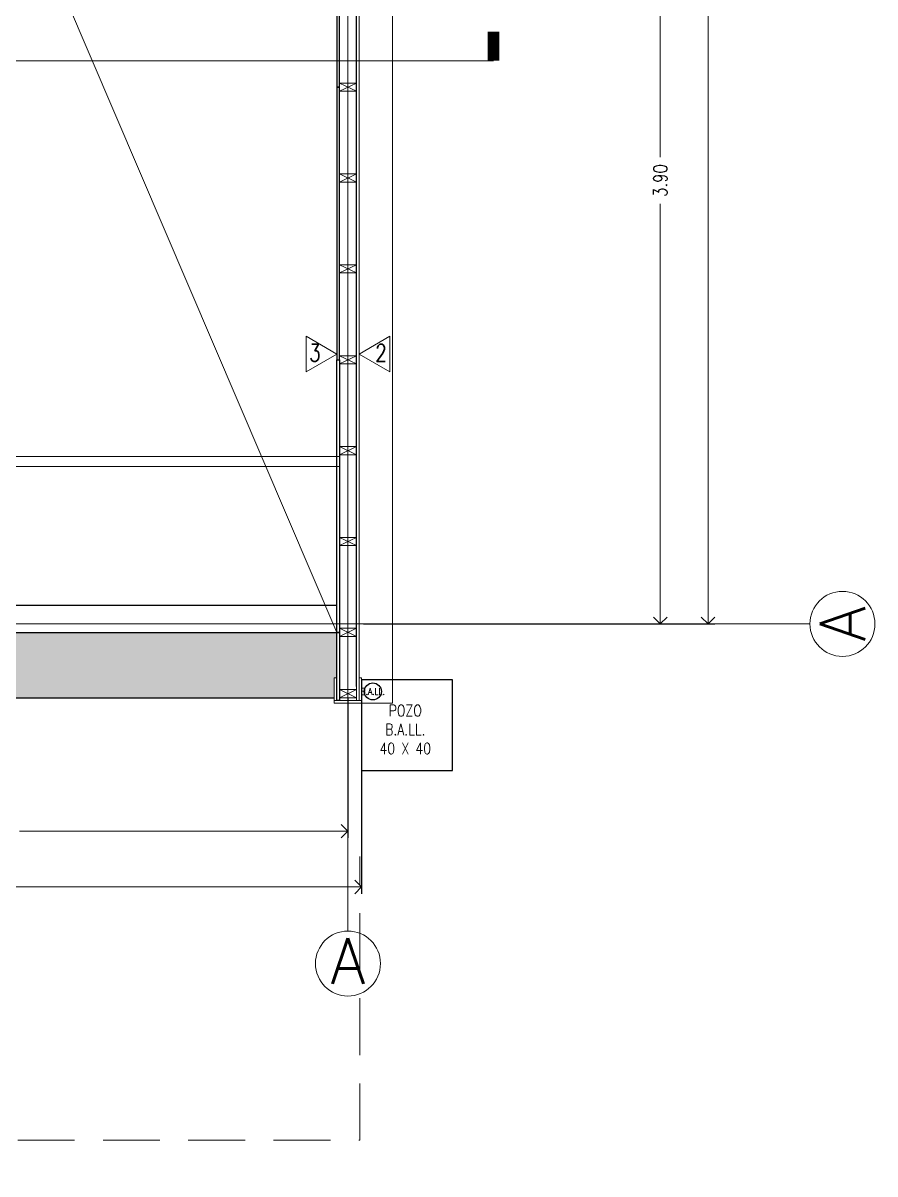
# Model space of a CAD drawing. Header units: inches. Extents: x 10.8 to 60.4, y 12.2 to 79.7.
# Drawn here: x 30.83 to 34.57, y 12.81 to 17.88 of the extents above; entities that cross this region are included whole.
import ezdxf
from ezdxf.enums import TextEntityAlignment as Align

# ---------------------------------------------------------------- set-up
doc = ezdxf.new("R2010")
doc.units = ezdxf.units.IN
doc.header["$MEASUREMENT"] = 0
doc.linetypes.add('HIDDEN', pattern=[0.375, 0.25, -0.125])
doc.layers.get('DEFPOINTS').update_dxf_attribs({"color": 210})
for name, color, linetype, lineweight in [('A-ANNO-DIMS', 3, 'Continuous', 18), ('A-ANNO-SYMB', 3, 'Continuous', 18), ('A-ANNO-TEXT', 3, 'Continuous', 18), ('A-DETL-MBND', 3, 'Continuous', 18), ('A-DETL-MCUT', 4, 'Continuous', 25), ('A-ELEV-IDEN', 3, 'Continuous', 18), ('A-ELEV-MBE2', 4, 'Continuous', 25), ('A-FLOR-PATT', 8, 'Continuous', 18), ('A-WALL-PATT', 8, 'Continuous', 18), ('A-WALL-STUD', 3, 'Continuous', 18)]:
    doc.layers.add(name, color=color, linetype=linetype, lineweight=lineweight)
doc.styles.add('E-ROMANS', font='romans.shx', dxfattribs={"width": 0.8})
doc.dimstyles.new('E-0050_ARW_12', dxfattribs={"dimscale": 0.001, "dimtxt": 60, "dimasz": 60, "dimexe": 30, "dimexo": 20, "dimgap": 30, "dimtad": 0, "dimzin": 0, "dimdsep": 46, "dimtxsty": 'E-ROMANS', "dimblk": 'OPEN90', "dimcen": 30, "dimclrd": 256, "dimclre": 256, "dimclrt": 256, "dimadec": 0, "dimazin": 0, "dimtfac": 1, "dimtmove": 1, "dimatfit": 3, "dimldrblk": 'OPEN90', "dimfxl": 1, "dimtfill": 1, "dimtolj": 1, "dimtzin": 0, "dimlwd": -1, "dimarcsym": 0})

# ---------------------------------------------------------------- blocks, each defined once
blk = doc.blocks.new('_Open90')
at = {"color": 0, "linetype": 'ByBlock', "lineweight": -2}
for p, q in [((0, 0), (-1, 0)), ((-0.5, 0.5), (0, 0)), ((0, 0), (-0.5, -0.5))]:
    blk.add_line(p, q, dxfattribs=at)
blk = doc.blocks.new('*D865')
at = {"layer": 'A-ANNO-DIMS', "lineweight": -2, "transparency": 16777216}
for p, q in [((29.1594, 15.1914), (29.1594, 14.2886)), ((32.2564, 14.9034), (32.2564, 14.2886))]:
    blk.add_line(p, q, dxfattribs=at)
at = {"layer": 'A-ANNO-DIMS', "transparency": 16777216}
for p, q in [((29.2194, 14.3186), (30.6048, 14.3186)), ((32.1964, 14.3186), (30.8111, 14.3186))]:
    blk.add_line(p, q, dxfattribs=at)
at = {"layer": 'DEFPOINTS', "color": 0, "transparency": 16777216}
for p in [(29.1594, 15.2114), (32.2564, 14.9234), (32.2564, 14.3186)]:
    blk.add_point(p, dxfattribs=at)
at = {"layer": 'A-ANNO-DIMS', "transparency": 16777216, "xscale": 0.06, "yscale": 0.06, "zscale": 0.06, "rotation": 180}
blk.add_blockref('_Open90', (29.1594, 14.3186), dxfattribs=at)
at = {"layer": 'A-ANNO-DIMS', "transparency": 16777216, "xscale": 0.06, "yscale": 0.06, "zscale": 0.06}
blk.add_blockref('_Open90', (32.2564, 14.3186), dxfattribs=at)
at = {"layer": 'A-ANNO-DIMS', "transparency": 16777216, "insert": (30.7079, 14.3186), "char_height": 0.06, "attachment_point": 5, "style": 'E-ROMANS', "bg_fill": 3, "box_fill_scale": 1.25, "bg_fill_color": 256, "bg_fill_true_color": 13158600, "bg_fill_transparency": 0}
blk.add_mtext('\\A1;3.10', dxfattribs=at)
blk = doc.blocks.new('*D1054')
at = {"layer": 'A-ANNO-DIMS', "lineweight": -2, "transparency": 16777216}
for p, q in [((32.3161, 14.8624), (32.3161, 14.0432)), ((26.0099, 14.1875), (26.0099, 14.0432))]:
    blk.add_line(p, q, dxfattribs=at)
at = {"layer": 'A-ANNO-DIMS', "transparency": 16777216}
for p, q in [((26.0699, 14.0732), (29.0679, 14.0732)), ((32.2561, 14.0732), (29.2581, 14.0732))]:
    blk.add_line(p, q, dxfattribs=at)
at = {"layer": 'DEFPOINTS', "color": 0, "transparency": 16777216}
for p in [(32.3161, 14.8824), (26.0099, 14.2075), (32.3161, 14.0732)]:
    blk.add_point(p, dxfattribs=at)
at = {"layer": 'A-ANNO-DIMS', "transparency": 16777216, "xscale": 0.06, "yscale": 0.06, "zscale": 0.06, "rotation": 180}
blk.add_blockref('_Open90', (26.0099, 14.0732), dxfattribs=at)
at = {"layer": 'A-ANNO-DIMS', "transparency": 16777216, "xscale": 0.06, "yscale": 0.06, "zscale": 0.06}
blk.add_blockref('_Open90', (32.3161, 14.0732), dxfattribs=at)
at = {"layer": 'A-ANNO-DIMS', "transparency": 16777216, "insert": (29.163, 14.0732), "char_height": 0.06, "attachment_point": 5, "style": 'E-ROMANS', "bg_fill": 3, "box_fill_scale": 1.25, "bg_fill_color": 256, "bg_fill_true_color": 13158600, "bg_fill_transparency": 0}
blk.add_mtext('\\A1;6.31', dxfattribs=at)
blk = doc.blocks.new('*D1061')
at = {"layer": 'A-ANNO-DIMS', "lineweight": -2, "transparency": 16777216}
for p, q in [((32.325, 19.1339), (33.6605, 19.1339)), ((32.3251, 15.2309), (33.6605, 15.2309))]:
    blk.add_line(p, q, dxfattribs=at)
at = {"layer": 'A-ANNO-DIMS', "transparency": 16777216}
for p, q in [((33.6305, 19.0739), (33.6305, 17.2856)), ((33.6305, 15.2909), (33.6305, 17.0793))]:
    blk.add_line(p, q, dxfattribs=at)
at = {"layer": 'DEFPOINTS', "color": 0, "transparency": 16777216}
for p in [(32.305, 19.1339), (32.3051, 15.2309), (33.6305, 15.2309)]:
    blk.add_point(p, dxfattribs=at)
at = {"layer": 'A-ANNO-DIMS', "transparency": 16777216, "xscale": 0.06, "yscale": 0.06, "zscale": 0.06}
for p, rotation in [((33.6305, 19.1339), 90), ((33.6305, 15.2309), 270)]:
    blk.add_blockref('_Open90', p, dxfattribs=dict(at, rotation=rotation))
at = {"layer": 'A-ANNO-DIMS', "transparency": 16777216, "insert": (33.6305, 17.1824), "char_height": 0.06, "attachment_point": 5, "rotation": 90, "style": 'E-ROMANS', "bg_fill": 3, "box_fill_scale": 1.25, "bg_fill_color": 256, "bg_fill_true_color": 13158600, "bg_fill_transparency": 0}
blk.add_mtext('\\A1;3.90', dxfattribs=at)
blk = doc.blocks.new('*D1062')
at = {"layer": 'A-ANNO-DIMS', "lineweight": -2, "transparency": 16777216}
for p, q in [((32.325, 22.1329), (33.8708, 22.1329)), ((32.325, 15.2309), (33.8708, 15.2309))]:
    blk.add_line(p, q, dxfattribs=at)
at = {"layer": 'A-ANNO-DIMS', "transparency": 16777216}
for p, q in [((33.8408, 22.0729), (33.8408, 18.7839)), ((33.8408, 15.2909), (33.8408, 18.5799))]:
    blk.add_line(p, q, dxfattribs=at)
at = {"layer": 'DEFPOINTS', "color": 0, "transparency": 16777216}
for p in [(32.305, 22.1329), (32.305, 15.2309), (33.8408, 15.2309)]:
    blk.add_point(p, dxfattribs=at)
at = {"layer": 'A-ANNO-DIMS', "transparency": 16777216, "xscale": 0.06, "yscale": 0.06, "zscale": 0.06}
for p, rotation in [((33.8408, 22.1329), 90), ((33.8408, 15.2309), 270)]:
    blk.add_blockref('_Open90', p, dxfattribs=dict(at, rotation=rotation))
at = {"layer": 'A-ANNO-DIMS', "transparency": 16777216, "insert": (33.8408, 18.6819), "char_height": 0.06, "attachment_point": 5, "rotation": 90, "style": 'E-ROMANS', "bg_fill": 3, "box_fill_scale": 1.25, "bg_fill_color": 256, "bg_fill_true_color": 13158600, "bg_fill_transparency": 0}
blk.add_mtext('\\A1;6.90', dxfattribs=at)

msp = doc.modelspace()

# ---------------------------------------------------------------- hatches: boundary and pattern name
at = {"layer": 'A-FLOR-PATT'}
h = msp.add_hatch(dxfattribs=at)
h.set_pattern_fill('BRASS', color=256, scale=0.01, angle=45, style=0)
h.set_pattern_definition([(45, (-444.033665, -8.06813), (-0.044901281, 0.044901281), []), (45, (-444.056116, -8.04568), (-0.044901281, 0.044901281), [0.03175, -0.015875])])
h.paths.add_polyline_path([(32.2069, 15.1934), (29.2274, 15.1934), (29.2179, 15.1714), (29.1179, 15.1714), (29.1179, 15.1824), (28.1619, 15.1824), (28.1369, 15.1824), (27.3119, 15.1824), (26.112, 15.1824), (26.1119, 14.9054), (32.1959, 14.9054), (32.1959, 14.9934), (32.2069, 14.9934)])

# ---------------------------------------------------------------- linework, layer by layer
at = {"layer": 'A-ANNO-SYMB'}
msp.add_line((34.2889, 15.2309), (11.4546, 15.2309), dxfattribs=at)
msp.add_lwpolyline([(29.7961, 17.7094), (32.0044, 17.7094)], dxfattribs=at)
for centre in [(34.4319, 15.2309), (32.2564, 13.7358)]:
    msp.add_circle(centre, 0.143, dxfattribs=at)
at = {"layer": 'A-ANNO-TEXT'}
msp.add_lwpolyline([(32.2078, 16.4184), (32.072, 16.4968), (32.072, 16.34)], close=True, dxfattribs=at)
at = {"layer": 'A-ANNO-TEXT', "linetype": 'HIDDEN'}
msp.add_lwpolyline([(26.0099, 14.2075), (26.0099, 12.9578), (29.018, 12.9578), (29.161, 12.8096), (29.304, 12.9578), (32.309, 12.9578), (32.309, 14.2075)], dxfattribs=at)
at = {"layer": 'A-DETL-MBND'}
msp.add_line((32.3161, 14.8824), (32.3161, 14.8934), dxfattribs=at)
msp.add_lwpolyline([(32.2941, 14.8934), (32.2939, 22.3935), (32.3049, 22.3935), (32.3051, 14.8934), (32.2941, 14.8934)], close=True, dxfattribs=at)
for points in [[(32.294, 14.8934), (32.2189, 14.8934), (32.2189, 14.9054), (32.294, 14.9054)], [(32.3161, 14.8934), (32.1959, 14.8934), (32.1959, 14.8824), (32.3161, 14.8824)]]:
    msp.add_lwpolyline(points, dxfattribs=at)
at = {"layer": 'A-DETL-MCUT'}
for points in [[(32.2189, 17.5934), (32.2189, 18.7934), (32.2069, 18.7934), (32.2069, 17.5934)], [(32.2189, 16.3934), (32.2189, 17.5934), (32.2069, 17.5934), (32.2069, 16.3934)], [(32.2069, 15.1934), (32.2069, 16.3934), (32.2189, 16.3934), (32.2189, 15.1934)], [(32.2069, 14.8934), (32.2069, 15.1934), (32.2189, 15.1934), (32.2189, 14.8934)]]:
    msp.add_lwpolyline(points, close=True, dxfattribs=at)
at = {"layer": 'A-ELEV-IDEN'}
for p, q in [((29.2179, 22.1924), (32.2069, 15.1934)), ((29.1969, 15.9684), (32.2189, 15.9684)), ((29.1969, 15.9234), (32.2189, 15.9234))]:
    msp.add_line(p, q, dxfattribs=at)
msp.add_lwpolyline([(32.3159, 22.4045), (32.453, 22.4045), (32.453, 14.8824), (32.3161, 14.8824)], dxfattribs=at)
at = {"layer": 'A-ELEV-MBE2'}
for p, q in [((32.2939, 14.9554), (32.2939, 22.3314)), ((29.2069, 15.3134), (32.2069, 15.3134))]:
    msp.add_line(p, q, dxfattribs=at)
at = {"layer": 'A-ELEV-MBE2', "ltscale": 0.05}
msp.add_lwpolyline([(32.7157, 14.9851), (32.3157, 14.9851), (32.3157, 14.5851), (32.7157, 14.5851)], close=True, dxfattribs=at)
msp.add_circle((32.3658, 14.9336), 0.0375, dxfattribs=at)
at = {"layer": 'A-WALL-PATT', "ltscale": 0.1}
for p, q in [((32.2564, 17.9684), (32.2564, 17.6184)), ((32.2564, 17.5684), (32.2564, 17.2184)), ((32.2564, 17.1684), (32.2564, 16.8184)), ((32.2564, 16.7684), (32.2564, 16.4184)), ((32.2564, 16.3684), (32.2564, 16.0184)), ((32.2564, 15.9684), (32.2564, 15.6184))]:
    msp.add_line(p, q, dxfattribs=at)

# ---------------------------------------------------------------- texts
at = {"layer": 'A-ANNO-TEXT', "insert": (32.1109, 16.424), "char_height": 0.075, "attachment_point": 5, "rotation": 0.0005, "style": 'E-ROMANS'}
msp.add_mtext('\\pi-0.45,l0.45,t0.45;3', dxfattribs=at)
at = {"layer": 'A-ANNO-TEXT', "attachment_point": 5, "style": 'E-ROMANS'}
for s, insert, char_height in [('\\pi-0.09,l0.09,t0.09;B.A.LL.', (32.3658, 14.9336), 0.03), ('\\pi-0.15,l0.15,t0.15;POZO\\PB.A.LL.\\P40 X 40', (32.5086, 14.7658), 0.05)]:
    msp.add_mtext(s, dxfattribs=dict(at, insert=insert, char_height=char_height))
at = {"layer": 'A-ANNO-TEXT', "style": 'E-ROMANS'}
msp.add_attdef('A', text='0.00', height=0.2, rotation=90, dxfattribs=at).set_placement((34.4319, 15.2309), align=Align.MIDDLE_CENTER)
msp.add_attdef('A', text='0.00', height=0.2, dxfattribs=at).set_placement((32.2564, 13.7469), align=Align.MIDDLE_CENTER)

# ---------------------------------------------------------------- next in the draw order: dimensions: what is measured, and where the dimension line sits
at = {"layer": 'A-ANNO-DIMS'}
dim = msp.add_linear_dim(base=(33.6305, 15.2309), p1=(32.305, 19.1339), p2=(32.3051, 15.2309), angle=90, dimstyle='E-0050_ARW_12', dxfattribs=at)
dim.commit()
dim.dimension.update_dxf_attribs({"geometry": '*D1061', "text_midpoint": (33.6305, 17.1824)})
dim = msp.add_linear_dim(base=(32.2564, 14.3186), p1=(29.1594, 15.2114), p2=(32.2564, 14.9234), dimstyle='E-0050_ARW_12', dxfattribs=at)
dim.commit()
dim.dimension.update_dxf_attribs({"geometry": '*D865', "text_midpoint": (30.7079, 14.3186)})

# ---------------------------------------------------------------- next in the draw order: linework, layer by layer
at = {"layer": 'A-ANNO-SYMB'}
msp.add_line((32.2564, 13.8788), (32.2564, 25.1522), dxfattribs=at)
at = {"layer": 'A-ELEV-MBE2'}
msp.add_line((29.2179, 15.1934), (32.2069, 15.1934), dxfattribs=at)
at = {"layer": 'A-WALL-PATT', "ltscale": 0.1}
for p, q in [((32.2564, 15.5684), (32.2564, 15.2184)), ((32.2564, 15.1754), (32.2564, 14.9414))]:
    msp.add_line(p, q, dxfattribs=at)

# ---------------------------------------------------------------- next in the draw order: dimensions: what is measured, and where the dimension line sits
at = {"layer": 'A-ANNO-DIMS'}
dim = msp.add_linear_dim(base=(33.8408, 15.2309), p1=(32.305, 22.1329), p2=(32.305, 15.2309), angle=90, dimstyle='E-0050_ARW_12', dxfattribs=at)
dim.commit()
dim.dimension.update_dxf_attribs({"geometry": '*D1062', "text_midpoint": (33.8408, 18.6819)})

# ---------------------------------------------------------------- next in the draw order: linework, layer by layer
at = {"layer": 'A-ANNO-SYMB'}
msp.add_line((32.0044, 17.7094), (32.8967, 17.7094), dxfattribs=at)
at = {"layer": 'A-ANNO-SYMB', "const_width": 0.05}
msp.add_lwpolyline([(32.8967, 17.7094), (32.8967, 17.8371)], dxfattribs=at)
at = {"layer": 'A-ANNO-TEXT'}
msp.add_lwpolyline([(32.3051, 16.4184), (32.4409, 16.4968), (32.4409, 16.34)], close=True, dxfattribs=at)
at = {"layer": 'A-WALL-STUD'}
for p, q in [((32.2189, 17.6114), (32.2939, 17.5754)), ((32.2939, 17.6114), (32.2189, 17.5754)), ((32.2189, 17.2114), (32.2939, 17.1754)), ((32.2939, 17.2114), (32.2189, 17.1754)), ((32.2189, 16.8114), (32.2939, 16.7754)), ((32.2939, 16.8114), (32.2189, 16.7754)), ((32.2189, 16.4114), (32.2939, 16.3754)), ((32.2939, 16.4114), (32.2189, 16.3754)), ((32.2939, 16.0114), (32.2189, 15.9754)), ((32.2189, 16.0114), (32.2939, 15.9754)), ((32.2189, 15.6114), (32.2939, 15.5754)), ((32.2939, 15.6114), (32.2189, 15.5754)), ((32.2939, 15.2114), (32.2189, 15.1754)), ((32.2189, 15.2114), (32.2939, 15.1754))]:
    msp.add_line(p, q, dxfattribs=at)
for points in [[(32.2189, 17.6114), (32.2939, 17.6114), (32.2939, 17.5754), (32.2189, 17.5754)], [(32.2189, 17.2114), (32.2939, 17.2114), (32.2939, 17.1754), (32.2189, 17.1754)], [(32.2189, 16.8114), (32.2939, 16.8114), (32.2939, 16.7754), (32.2189, 16.7754)], [(32.2189, 16.4114), (32.2939, 16.4114), (32.2939, 16.3754), (32.2189, 16.3754)], [(32.2939, 16.0114), (32.2189, 16.0114), (32.2189, 15.9754), (32.2939, 15.9754)], [(32.2189, 15.6114), (32.2939, 15.6114), (32.2939, 15.5754), (32.2189, 15.5754)], [(32.2939, 15.2114), (32.2189, 15.2114), (32.2189, 15.1754), (32.2939, 15.1754)]]:
    msp.add_lwpolyline(points, close=True, dxfattribs=at)

# ---------------------------------------------------------------- next in the draw order: texts
at = {"layer": 'A-ANNO-TEXT', "insert": (32.402, 16.424), "char_height": 0.075, "attachment_point": 5, "rotation": 359.9995, "style": 'E-ROMANS'}
msp.add_mtext('\\pi-0.45,l0.45,t0.45;2', dxfattribs=at)

# ---------------------------------------------------------------- next in the draw order: dimensions: what is measured, and where the dimension line sits
at = {"layer": 'A-ANNO-DIMS'}
dim = msp.add_linear_dim(base=(32.3161, 14.0732), p1=(26.0099, 14.2075), p2=(32.3161, 14.8824), dimstyle='E-0050_ARW_12', dxfattribs=at)
dim.commit()
dim.dimension.update_dxf_attribs({"geometry": '*D1054', "text_midpoint": (29.163, 14.0732)})

# ---------------------------------------------------------------- next in the draw order: linework, layer by layer
at = {"layer": 'A-DETL-MBND'}
for points in [[(32.2069, 14.9934), (32.1959, 14.9934), (32.1959, 14.8934), (32.2069, 14.8934)], [(32.3161, 14.9934), (32.3051, 14.9934), (32.3051, 14.8934), (32.3161, 14.8934)]]:
    msp.add_lwpolyline(points, close=True, dxfattribs=at)
at = {"layer": 'A-ELEV-MBE2'}
msp.add_line((26.1119, 14.9054), (32.1959, 14.9054), dxfattribs=at)
at = {"layer": 'A-WALL-STUD'}
for p, q in [((32.2939, 14.9414), (32.2189, 14.9054)), ((32.2189, 14.9414), (32.2939, 14.9054))]:
    msp.add_line(p, q, dxfattribs=at)
msp.add_lwpolyline([(32.2939, 14.9414), (32.2189, 14.9414), (32.2189, 14.9054), (32.2939, 14.9054)], close=True, dxfattribs=at)

doc.saveas('drawing.dxf')
